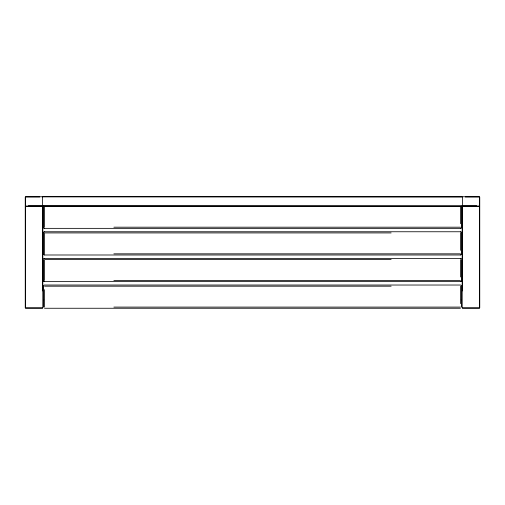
<?xml version="1.0" encoding="UTF-8"?>
<svg xmlns="http://www.w3.org/2000/svg" width="505" height="505" viewBox="0 0 505 505"><rect width="100%" height="100%" fill="white"/><g stroke="black" fill="none" stroke-linecap="round" stroke-linejoin="round"><path stroke-width="0.76" d="M43.487 232.477L44.257 231.795M461.513 254.274L460.743 254.949M461.513 280.906L460.743 281.588M43.55 232.338L44.112 231.845M460.743 228.317L461.45 227.774M461.45 254.413L460.888 254.905M461.45 281.045L460.888 281.537M44.112 258.478L43.733 258.73L44.257 258.434M460.888 228.266L461.267 228.014M25.484 196.742L479.516 196.742M39.731 196.969L25.484 196.969L25.484 307.798L42.584 307.798M465.269 196.969L479.516 196.969L479.516 307.798L462.416 307.798M28.331 205.8L462.34 206.021M476.669 205.8L462.416 205.8L462.416 196.969L42.66 196.754M25.484 206.034L479.516 206.034M25.484 206.494L42.584 206.494L42.584 290.912M479.516 206.494L462.416 206.494L462.416 290.912M44.093 206.614L460.907 206.614M113.871 227.193L460.44 227.193M44.56 228.355L460.44 228.355M44.56 231.757L460.44 231.757M391.129 232.919L44.56 232.919L44.56 253.832M113.871 253.832L460.44 253.832M44.56 254.993L460.44 254.993M44.56 258.39L460.44 258.39M391.129 259.551L44.56 259.551L44.56 280.464M113.871 280.464L460.44 280.464M44.56 281.626L460.44 281.626M44.56 286.19L391.129 286.19M113.871 307.097L460.44 307.097M25.484 308.258L42.584 308.258M44.56 308.258L460.44 308.258M462.416 308.258L479.516 308.258M460.743 231.795L461.45 232.338M460.743 258.434L461.267 258.73L460.888 258.478M43.55 227.774L44.257 228.317M43.55 254.413L44.257 254.949M43.55 281.045L44.257 281.588M460.888 231.845L461.513 232.477M43.733 228.014L44.112 228.266M44.112 254.905L43.487 254.274M44.112 281.537L43.487 280.906M479.75 197.202L479.75 307.798M462.182 205.649L462.182 307.798M461.602 206.286L461.602 227.193M461.602 232.919L461.602 253.832M461.602 259.551L461.602 280.464M461.602 307.097L461.602 286.19A1.161 1.161 0 0 0 460.44 285.028L44.56 285.028A1.161 1.161 0 0 0 43.398 286.19L43.398 307.097M460.44 206.286L460.44 223.709M460.44 232.919L460.44 250.341M460.44 259.551L460.44 276.98M460.44 286.19L460.44 303.612M44.56 206.286L44.56 227.193M44.56 289.674L44.56 307.097M43.398 206.286L43.398 227.193M43.398 232.919L43.398 253.832M43.398 259.551L43.398 280.464M42.818 205.649L42.818 307.798M42.584 196.969L42.584 205.8M25.25 197.202L25.25 307.798M461.267 299.774A1.161 1.161 0 0 1 461.602 300.595M43.398 300.595A1.161 1.161 0 0 1 43.733 299.774"/></g></svg>
